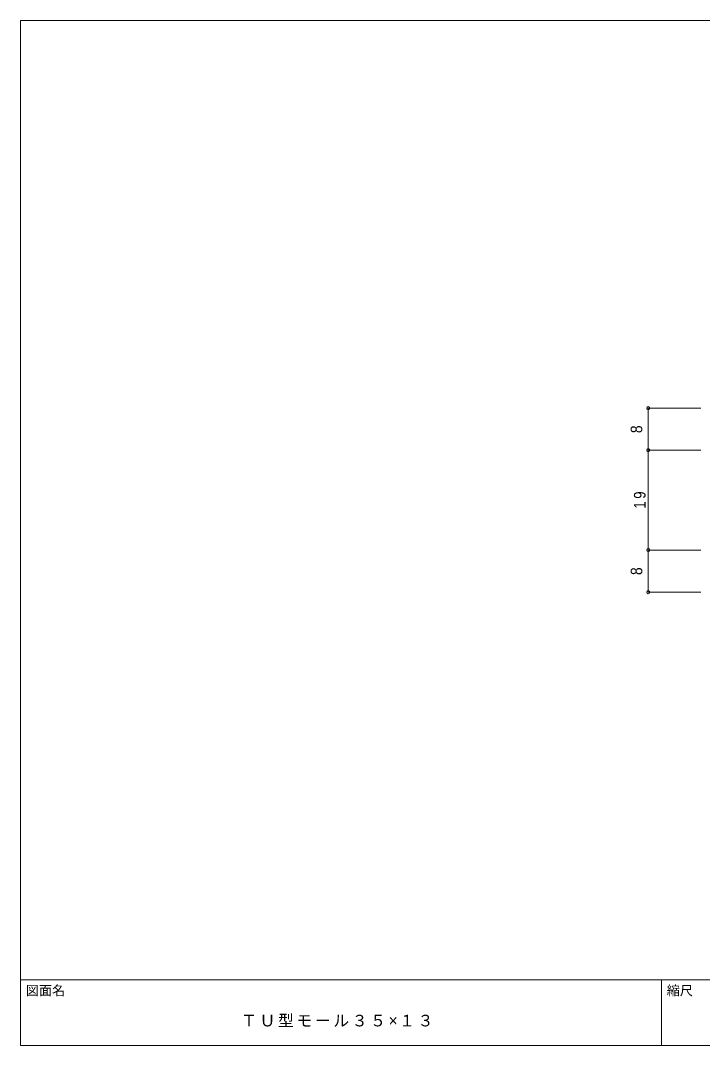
# Model space of a CAD drawing. Units: millimetres on the paper. Extents: x -141 to 141, y -98 to 98.
# Drawn here: x -141 to -11.2, y -97.5 to 97.5 of the extents above; entities that cross this region are included whole.
import ezdxf
from ezdxf.enums import TextEntityAlignment as Align

# ---------------------------------------------------------------- set-up
doc = ezdxf.new("R2010")
doc.units = ezdxf.units.MM
doc.header["$PDMODE"] = 32
doc.header["$PDSIZE"] = 0.6
for name, color, linetype, lineweight in [('0-3_寸法', 4, 'Continuous', 9), ('F-0_図面枠', 5, 'Continuous', 9), ('F-5_F-5ﾚｲﾔ', 7, 'Continuous', 9)]:
    doc.layers.add(name, color=color, linetype=linetype, lineweight=lineweight)
doc.styles.add('HGｺﾞｼｯｸM', font='')
doc.styles.get('HGｺﾞｼｯｸM').set_extended_font_data('HGｺﾞｼｯｸM')

msp = doc.modelspace()

# ---------------------------------------------------------------- linework, layer by layer
at = {"layer": '0-3_寸法'}
for p, q in [((-21.5, 23.75), (-21.5, 15.75)), ((-21.5, 23.75), (-11.5, 23.75)), ((-21.5, 15.75), (-11.5, 15.75)), ((-21.5, 15.75), (-21.5, -3.25)), ((-21.5, -3.25), (-11.5, -3.25)), ((-21.5, -3.25), (-21.5, -11.25)), ((-21.5, -11.25), (-11.5, -11.25))]:
    msp.add_line(p, q, dxfattribs=at)
for p in [(-21.5, 23.75), (-21.5, 15.75), (-21.5, -3.25), (-21.5, -11.25)]:
    msp.add_point(p, dxfattribs=at)
at = {"layer": 'F-0_図面枠'}
for p, q in [((-141, 97.5), (141, 97.5)), ((-141, -97.5), (-141, 97.5)), ((-141, -85), (141, -85)), ((-19, -97.5), (-19, -85)), ((141, -97.5), (-141, -97.5))]:
    msp.add_line(p, q, dxfattribs=at)

# ---------------------------------------------------------------- texts
at = {"layer": '0-3_寸法', "color": 7, "style": 'HGｺﾞｼｯｸM', "width": 0.9}
for p in [(-22, 19), (-22, -8)]:
    msp.add_text('8', height=2.199, rotation=90, dxfattribs=at).set_placement(p, align=Align.BOTTOM_LEFT)
at = {"layer": '0-3_寸法', "color": 7, "insert": (-22, 4.625), "char_height": 2.199, "attachment_point": 7, "rotation": 90, "style": 'HGｺﾞｼｯｸM'}
msp.add_mtext('\\T1.36;\\W0.85;19', dxfattribs=at)
at = {"layer": 'F-0_図面枠', "color": 7, "style": 'HGｺﾞｼｯｸM'}
msp.add_text('図面名', height=1.833, dxfattribs=at).set_placement((-140, -88.5), align=Align.BOTTOM_LEFT)
at = {"layer": 'F-5_F-5ﾚｲﾔ', "style": 'HGｺﾞｼｯｸM'}
msp.add_text('縮尺', height=1.833, dxfattribs=at).set_placement((-18, -88.5), align=Align.BOTTOM_LEFT)
at = {"layer": 'F-5_F-5ﾚｲﾔ', "insert": (-99, -94), "char_height": 2.199, "attachment_point": 7, "style": 'HGｺﾞｼｯｸM'}
msp.add_mtext('\\T1.17;ＴＵ型モール３５×１３', dxfattribs=at)

doc.saveas('drawing.dxf')
